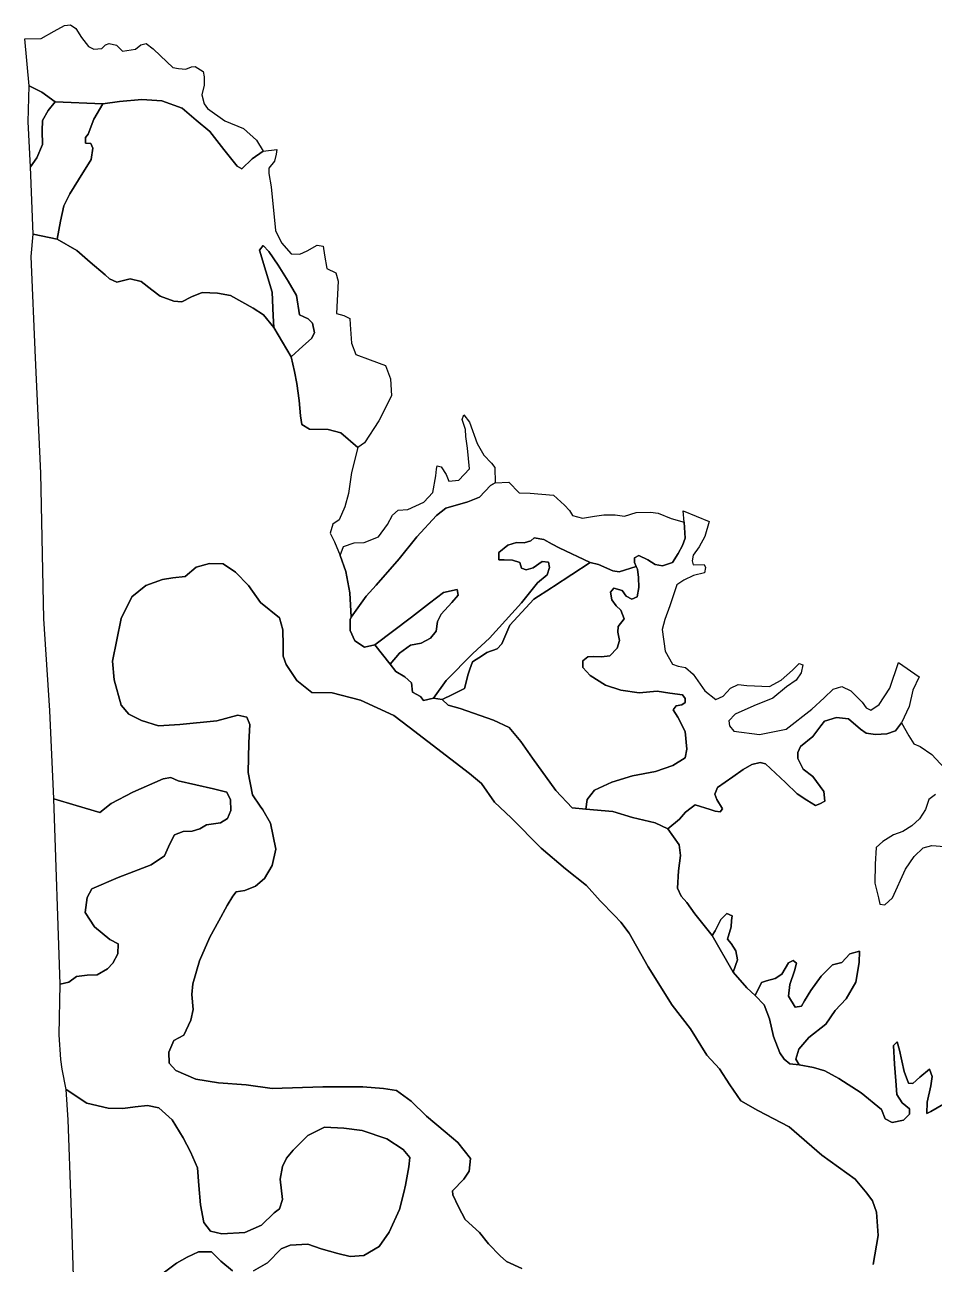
# Model space of a CAD drawing. Header units: inches. Extents: x 288635 to 1232953, y 676945 to 1655780.
# Drawn here: x 331511 to 345803, y 912889 to 932357 of the extents above; entities that cross this region are included whole.
import ezdxf

# ---------------------------------------------------------------- set-up
doc = ezdxf.new("R2010")
doc.units = ezdxf.units.IN
doc.header["$MEASUREMENT"] = 0

msp = doc.modelspace()

# ---------------------------------------------------------------- linework, layer by layer
at = {"color": 1}
for points in [[(332511.3673, 932016.4317), (332597.7275, 931975.7916), (332719.6477, 931985.9517), (332780.6078, 932041.8318), (332836.488, 932062.1518), (332953.3282, 932036.7518), (333044.7684, 931940.2316), (333253.0488, 931975.7916), (333334.329, 932041.8318), (333420.6891, 932062.1518), (333527.3693, 931980.8717), (333644.2096, 931869.1114), (333837.25, 931686.2311), (333928.6901, 931670.991), (334040.4504, 931660.831), (334131.8906, 931696.3911), (334187.7707, 931701.4711), (334314.7709, 931625.2709), (334330.0109, 931538.9108), (334330.0109, 931406.8305), (334294.4509, 931254.4302), (334330.0109, 931117.2699), (334380.8111, 931041.0698), (334653.4819, 930847.7763), (334949.7722, 930726.1091), (335152.9726, 930543.2288), (335259.6528, 930370.5084), (335081.8525, 930253.6682), (334924.3721, 930096.1879), (334848.172, 930136.828), (334639.8916, 930395.9085), (334416.3711, 930680.389), (334203.0107, 930858.1894), (333984.5703, 931046.1498), (333664.5296, 931162.99), (333349.569, 931183.3101), (332999.0483, 931152.83), (332735.0994, 931117.4816), (331988.3379, 931147.9617), (331779.8458, 931300.1503), (331581.7255, 931396.6705), (331510.6053, 932138.352), (331769.6858, 932143.432), (331972.8862, 932255.1922), (332135.4466, 932346.6324), (332226.8867, 932356.7924), (332313.2469, 932300.9123), (332404.6871, 932158.672), (332511.3673, 932016.4317)], [(331698.7774, 930269.1199), (331602.2572, 930126.8796), (331566.3514, 930831.9162), (331581.7255, 931396.6705), (331779.8458, 931300.1503), (331988.3379, 931147.9617), (331876.5777, 931010.8014), (331790.2175, 930853.3211), (331785.1375, 930690.7607), (331790.2175, 930477.4003), (331698.7774, 930269.1199)], [(332069.6181, 929273.4379), (332018.818, 928988.9573), (331642.8972, 929070.2375), (331602.2572, 930126.8796), (331698.7774, 930269.1199), (331790.2175, 930477.4003), (331785.1375, 930690.7607), (331790.2175, 930853.3211), (331876.5777, 931010.8014), (331988.3379, 931147.9617), (332735.0994, 931117.4816), (332597.9392, 930873.6411), (332506.499, 930639.9606), (332465.8589, 930584.0805), (332465.8589, 930497.7204), (332547.139, 930492.6403), (332582.6991, 930416.4402), (332552.2191, 930238.6398), (332354.0987, 929923.6792), (332216.9384, 929700.1588), (332125.4982, 929512.1984), (332069.6181, 929273.4379)], [(334848.172, 930136.828), (334924.3721, 930096.1879), (335081.8525, 930253.6682), (335259.6528, 930370.5084), (335474.255, 930397.1167), (335463.6717, 930323.0333), (335437.2133, 930217.1997), (335347.2548, 930106.0745), (335347.2548, 930021.4077), (335384.2965, 929809.7406), (335449.5605, 929127.9962), (335544.8107, 928932.2041), (335698.2694, 928757.5787), (335835.853, 928752.2871), (335946.9782, 928805.2038), (336105.7285, 928895.1624), (336200.9787, 928879.2873), (336218.9704, 928740.6454), (336257.0705, 928531.095), (336396.7707, 928461.2448), (336434.8708, 928327.8946), (336409.4708, 927819.8935), (336523.771, 927788.1435), (336619.0212, 927743.6934), (336625.3712, 927648.4432), (336644.4212, 927356.3426), (336714.2714, 927178.5423), (336936.5218, 927095.9921), (337177.8223, 927007.0919), (337260.3725, 926797.5415), (337273.0725, 926530.841), (337076.2221, 926137.1402), (336847.6217, 925787.8895), (336746.0214, 925718.0393), (336479.3209, 925946.6398), (336276.1205, 925997.4399), (335984.0199, 926003.7899), (335863.3697, 926079.9901), (335844.3196, 926213.3403), (335825.2696, 926454.6408), (335787.1695, 926721.3413), (335749.0695, 926911.8417), (335699.2854, 927143.559), (335882.1657, 927311.1993), (336014.246, 927428.0395), (336065.0461, 927519.4797), (336034.566, 927671.88), (335963.4459, 927737.9202), (335826.2856, 927798.8803), (335780.5655, 928103.6809), (335648.4853, 928332.2814), (335491.0049, 928581.2019), (335348.7647, 928794.5623), (335257.3245, 928891.0825), (335201.4444, 928814.8823), (335399.5648, 928154.481), (335416.4142, 927787.1629), (335424.9648, 927600.7599), (335262.5879, 927798.9032), (335098.5459, 927904.7368), (334923.9206, 928005.2786), (334744.0036, 928105.8205), (334537.6281, 928142.8622), (334299.5027, 928153.4456), (334130.169, 928084.6538), (333976.7104, 928005.2786), (333855.0018, 928015.862), (333638.043, 928095.2371), (333505.7511, 928195.779), (333341.7091, 928322.7793), (333167.0837, 928365.1127), (332955.4166, 928312.1959), (332844.2914, 928365.1127), (332775.4996, 928428.6128), (332537.3741, 928629.6965), (332330.9987, 928809.6136), (332018.818, 928988.9573), (332069.6181, 929273.4379), (332125.4982, 929512.1984), (332216.9384, 929700.1588), (332354.0987, 929923.6792), (332552.2191, 930238.6398), (332582.6991, 930416.4402), (332547.139, 930492.6403), (332465.8589, 930497.7204), (332465.8589, 930584.0805), (332506.499, 930639.9606), (332597.9392, 930873.6411), (332735.0994, 931117.4816), (332999.0483, 931152.83), (333349.569, 931183.3101), (333664.5296, 931162.99), (333984.5703, 931046.1498), (334203.0107, 930858.1894), (334416.3711, 930680.389), (334639.8916, 930395.9085), (334848.172, 930136.828)], [(335882.1657, 927311.1993), (335699.2854, 927143.559), (335424.9648, 927600.7599), (335416.4142, 927787.1629), (335399.5648, 928154.481), (335201.4444, 928814.8823), (335257.3245, 928891.0825), (335348.7647, 928794.5623), (335491.0049, 928581.2019), (335648.4853, 928332.2814), (335780.5655, 928103.6809), (335826.2856, 927798.8803), (335963.4459, 927737.9202), (336034.566, 927671.88), (336065.0461, 927519.4797), (336014.246, 927428.0395), (335882.1657, 927311.1993)], [(338899.2849, 925405.2477), (338902.0704, 925164.6212), (338830.9503, 925118.9011), (338658.23, 924936.0207), (338475.3496, 924864.9006), (338129.9089, 924763.3004), (337982.5886, 924651.5401), (337672.708, 924316.2595), (337393.3074, 923970.8188), (337032.6267, 923554.2579), (336874.3708, 923382.4373), (336638.5933, 923052.8792), (336618.3603, 923433.5688), (336554.8602, 923766.9444), (336464.9017, 924020.9449), (336517.8185, 924163.8202), (336687.1522, 924222.0287), (336845.9025, 924227.3203), (337068.1529, 924311.9872), (337211.0282, 924507.7792), (337290.4034, 924655.9462), (337380.3619, 924735.3214), (337528.5288, 924745.9047), (337782.5293, 924857.0299), (337925.4046, 925010.4886), (337973.0297, 925269.7808), (337983.6131, 925375.6143), (337994.1964, 925428.5311), (338052.4049, 925412.656), (338131.78, 925290.9475), (338174.1135, 925190.4056), (338332.8638, 925206.2806), (338502.1974, 925380.906), (338470.4474, 925708.99), (338443.989, 925888.907), (338437.004, 925999.6089), (338386.2039, 926157.0892), (338411.6039, 926228.2093), (338497.9641, 926116.4491), (338619.8844, 925781.1684), (338726.5646, 925598.2881), (338843.4048, 925471.2878), (338899.2849, 925405.2477)], [(340116.1929, 924651.5401), (340273.6732, 924605.82), (340466.7136, 924636.3001), (340608.9539, 924661.7002), (340786.7542, 924661.7002), (340934.0745, 924636.3001), (341116.9549, 924697.2602), (341345.5553, 924702.3402), (341467.4756, 924687.1002), (341670.676, 924600.74), (341871.5041, 924546.6839), (341891.4538, 924294.8184), (341844.8871, 924176.2848), (341781.387, 924053.5179), (341692.4868, 923909.5843), (341531.6198, 923858.7842), (341417.3196, 923879.9509), (341303.0193, 923951.9177), (341163.3191, 924019.6512), (341091.3522, 923981.5511), (341091.3522, 923909.5843), (341118.9811, 923849.3032), (340849.8754, 923761.9465), (340753.3552, 923782.2665), (340524.7547, 923878.7867), (340397.7545, 923909.2668), (339911.504, 924140.2526), (339796.8155, 924197.7823), (339665.5819, 924269.7491), (339517.4149, 924299.3825), (339462.3815, 924248.5824), (339360.7813, 924218.949), (339238.0143, 924223.1824), (339102.5474, 924180.849), (338958.6138, 924066.5487), (338962.8471, 923952.2485), (339043.2806, 923952.2485), (339174.5142, 923948.0152), (339293.0478, 923909.9151), (339318.4478, 923821.0149), (339390.4146, 923795.6149), (339500.4815, 923829.4816), (339644.4152, 923926.8485), (339744.0398, 923915.7712), (339759.2798, 923834.4911), (339718.6397, 923717.6508), (339566.2394, 923590.6506), (339317.3189, 923275.6899), (339063.3184, 923001.3694), (338814.3979, 922721.9688), (338550.2374, 922483.2084), (338135.3536, 922058.6762), (337935.5562, 921782.167), (337774.5622, 921741.9643), (337730.1121, 921805.4644), (337603.1119, 921875.3146), (337590.4118, 922021.3649), (337482.4616, 922116.6151), (337342.7613, 922199.1652), (337254.5385, 922314.4391), (337401.8588, 922487.1595), (337574.5791, 922614.1597), (337742.2195, 922644.6398), (337889.5398, 922720.8399), (337975.8999, 922832.6002), (337996.22, 922985.0005), (338052.1001, 923096.7607), (338224.8204, 923284.7211), (338321.3406, 923396.4813), (338306.1006, 923487.9215), (338092.7402, 923437.1214), (337873.2354, 923271.2046), (337586.0973, 923054.166), (337010.698, 922619.2397), (336849.7463, 922578.896), (336697.346, 922680.4962), (336626.2259, 922843.0565), (336626.2259, 923015.7769), (336638.5933, 923052.8792), (336874.3708, 923382.4373), (337032.6267, 923554.2579), (337393.3074, 923970.8188), (337672.708, 924316.2595), (337982.5886, 924651.5401), (338129.9089, 924763.3004), (338475.3496, 924864.9006), (338658.23, 924936.0207), (338830.9503, 925118.9011), (338902.0704, 925164.6212), (339115.4309, 925174.7812), (339277.9912, 925007.1408), (339455.7916, 925002.0608), (339638.6719, 924981.7408), (339821.5523, 924966.5008), (339994.2726, 924809.0204), (340070.4728, 924727.7403), (340116.1929, 924651.5401)], [(341997.2874, 923934.9843), (342014.2208, 923875.7175), (342187.7878, 923879.9509), (342208.9545, 923833.3841), (342192.0211, 923748.7173), (342022.6874, 923706.3839), (341866.0538, 923634.4171), (341760.2203, 923558.2169), (341645.92, 923228.0162), (341569.7199, 923016.3492), (341528.6565, 922859.0805), (341574.3765, 922518.7198), (341691.2168, 922315.5194), (341777.577, 922285.0394), (341894.4172, 922259.6393), (342016.3374, 922158.0391), (342199.2178, 921893.8786), (342371.9381, 921756.7183), (342488.7784, 921812.5984), (342600.5386, 921939.5987), (342722.4588, 921995.4788), (342859.6191, 921980.2387), (343215.2198, 921964.9987), (343398.1002, 922061.5189), (343575.9006, 922218.9992), (343682.5808, 922325.6794), (343738.4609, 922305.3594), (343713.0608, 922178.3591), (343631.7807, 922061.5189), (343479.3804, 921959.9187), (343266.0199, 921782.1184), (342966.2993, 921660.1981), (342676.7388, 921528.1178), (342575.1386, 921421.4376), (342583.6052, 921344.539), (342653.4554, 921261.9888), (343059.8562, 921211.1887), (343478.957, 921293.7389), (343879.0078, 921604.8895), (344071.6249, 921787.029), (344215.5585, 921922.496), (344351.0254, 921960.596), (344494.9591, 921897.0959), (344672.7594, 921719.2956), (344736.2595, 921626.162), (344808.2263, 921592.2953), (344939.4599, 921681.1955), (345104.5603, 921935.196), (345244.2606, 922341.5968), (345565.9945, 922112.9963), (345468.6277, 921905.5626), (345409.3609, 921651.5621), (345288.3412, 921392.2791), (345193.091, 921265.2788), (345060.7991, 921217.6538), (344880.882, 921207.0704), (344732.7151, 921228.2371), (344642.7566, 921291.7372), (344457.5479, 921455.7792), (344267.0475, 921476.9459), (344076.5471, 921418.7375), (344023.6303, 921344.654), (343896.6301, 921175.3203), (343700.838, 921021.8617), (343658.5046, 920926.6115), (343658.5046, 920831.3613), (343743.1714, 920667.3193), (343896.6301, 920550.9024), (344065.9637, 920312.7769), (344081.8388, 920164.61), (344007.7553, 920122.2766), (343938.9635, 920095.8182), (343801.3799, 920175.1933), (343647.9212, 920275.7352), (343468.0042, 920455.6522), (343150.5036, 920746.6945), (343065.8367, 920767.8612), (342938.8365, 920736.1111), (342801.2529, 920662.0276), (342637.2109, 920545.6107), (342399.0854, 920376.2771), (342356.752, 920270.4435), (342388.5021, 920185.7767), (342478.4606, 920042.9014), (342441.4188, 919995.2763), (342362.0437, 920005.8597), (342282.6685, 920032.318), (342044.543, 920106.4015), (341981.0429, 920058.7764), (341896.3761, 919989.9846), (341801.1259, 919878.8594), (341615.9172, 919725.4008), (341415.2029, 919820.5359), (341059.6022, 919903.0861), (340754.8016, 919998.3363), (340329.3507, 920036.4364), (340351.5758, 920186.2967), (340465.876, 920332.347), (340738.9265, 920462.5222), (341059.6022, 920557.7724), (341421.5529, 920627.6225), (341694.6035, 920719.6977), (341891.4538, 920842.888), (341916.8539, 920976.2382), (341891.4538, 921255.6388), (341772.0814, 921482.4464), (341698.8368, 921596.063), (341749.6369, 921659.5631), (341834.8113, 921676.1954), (341889.3372, 921710.9982), (341889.3372, 921777.0383), (341848.6971, 921832.9185), (341650.5767, 921858.3185), (341447.3763, 921888.7986), (341167.9757, 921863.3985), (340878.4152, 921904.0386), (340639.6547, 921985.3188), (340395.8142, 922137.7191), (340278.974, 922259.6393), (340278.974, 922366.3195), (340360.2541, 922427.2796), (340441.5343, 922432.3597), (340573.6145, 922427.2796), (340705.6948, 922442.5197), (340822.535, 922564.4399), (340858.0951, 922686.3602), (340832.6951, 922818.4404), (340837.7751, 922904.8006), (340929.2153, 923026.7208), (340879.6852, 923160.2828), (340803.485, 923232.2496), (340735.7515, 923325.3831), (340714.5848, 923443.9167), (340769.6183, 923507.4168), (340896.6185, 923473.5501), (340964.352, 923384.6499), (341049.0188, 923333.8498), (341133.6857, 923371.9499), (341163.3191, 923515.8835), (341154.8524, 923676.7505), (341137.919, 923807.9841), (341118.9811, 923849.3032), (341091.3522, 923909.5843), (341091.3522, 923981.5511), (341163.3191, 924019.6512), (341303.0193, 923951.9177), (341417.3196, 923879.9509), (341531.6198, 923858.7842), (341692.4868, 923909.5843), (341781.387, 924053.5179), (341844.8871, 924176.2848), (341891.4538, 924294.8184), (341871.5041, 924546.6839), (341857.5871, 924722.3859), (342263.9879, 924557.2856), (342196.2545, 924320.2184), (342107.3543, 924155.1181), (342014.2208, 924023.8845), (341997.2874, 923934.9843)], [(339665.5819, 924269.7491), (339796.8155, 924197.7823), (339911.504, 924140.2526), (340397.7545, 923909.2668), (339817.6712, 923534.0165), (339788.1533, 923513.026), (339513.0187, 923336.9398), (339136.1453, 922924.8836), (339005.8317, 922634.1842), (338934.7115, 922552.9041), (338772.1512, 922497.0239), (338703.3331, 922451.6666), (338548.6308, 922349.7037), (338507.1845, 922237.2066), (338477.5106, 922156.6633), (338421.6305, 921933.1428), (338233.6701, 921836.6226), (338071.1098, 921760.4225), (337935.5562, 921782.167), (338135.3536, 922058.6762), (338550.2374, 922483.2084), (338814.3979, 922721.9688), (339063.3184, 923001.3694), (339317.3189, 923275.6899), (339566.2394, 923590.6506), (339718.6397, 923717.6508), (339759.2798, 923834.4911), (339744.0398, 923915.7712), (339644.4152, 923926.8485), (339500.4815, 923829.4816), (339390.4146, 923795.6149), (339318.4478, 923821.0149), (339293.0478, 923909.9151), (339174.5142, 923948.0152), (339043.2806, 923952.2485), (338962.8471, 923952.2485), (338958.6138, 924066.5487), (339102.5474, 924180.849), (339238.0143, 924223.1824), (339360.7813, 924218.949), (339462.3815, 924248.5824), (339517.4149, 924299.3825), (339665.5819, 924269.7491)], [(340753.3552, 923782.2665), (340849.8754, 923761.9465), (341118.9811, 923849.3032), (341137.919, 923807.9841), (341154.8524, 923676.7505), (341163.3191, 923515.8835), (341133.6857, 923371.9499), (341049.0188, 923333.8498), (340964.352, 923384.6499), (340896.6185, 923473.5501), (340769.6183, 923507.4168), (340714.5848, 923443.9167), (340735.7515, 923325.3831), (340803.485, 923232.2496), (340879.6852, 923160.2828), (340929.2153, 923026.7208), (340837.7751, 922904.8006), (340832.6951, 922818.4404), (340858.0951, 922686.3602), (340822.535, 922564.4399), (340705.6948, 922442.5197), (340573.6145, 922427.2796), (340441.5343, 922432.3597), (340360.2541, 922427.2796), (340278.974, 922366.3195), (340278.974, 922259.6393), (340395.8142, 922137.7191), (340639.6547, 921985.3188), (340878.4152, 921904.0386), (341167.9757, 921863.3985), (341447.3763, 921888.7986), (341650.5767, 921858.3185), (341848.6971, 921832.9185), (341889.3372, 921777.0383), (341889.3372, 921710.9982), (341834.8113, 921676.1954), (341749.6369, 921659.5631), (341698.8368, 921596.063), (341772.0814, 921482.4464), (341891.4538, 921255.6388), (341916.8539, 920976.2382), (341891.4538, 920842.888), (341694.6035, 920719.6977), (341421.5529, 920627.6225), (341059.6022, 920557.7724), (340738.9265, 920462.5222), (340465.876, 920332.347), (340351.5758, 920186.2967), (340329.3507, 920036.4364), (340113.2739, 920058.6191), (339859.2734, 920327.8596), (339488.4327, 920835.8606), (339305.5523, 921100.0212), (339122.6719, 921318.4616), (338878.8314, 921435.3018), (338355.5904, 921618.1822), (338162.55, 921668.9823), (338071.1098, 921760.4225), (338233.6701, 921836.6226), (338421.6305, 921933.1428), (338477.5106, 922156.6633), (338507.1845, 922237.2066), (338548.6308, 922349.7037), (338703.3331, 922451.6666), (338772.1512, 922497.0239), (338934.7115, 922552.9041), (339005.8317, 922634.1842), (339136.1453, 922924.8836), (339513.0187, 923336.9398), (339788.1533, 923513.026), (339817.6712, 923534.0165), (340397.7545, 923909.2668), (340524.7547, 923878.7867), (340753.3552, 923782.2665)], [(337401.8588, 922487.1595), (337254.5385, 922314.4391), (337010.698, 922619.2397), (337586.0973, 923054.166), (337873.2354, 923271.2046), (338092.7402, 923437.1214), (338306.1006, 923487.9215), (338321.3406, 923396.4813), (338224.8204, 923284.7211), (338052.1001, 923096.7607), (337996.22, 922985.0005), (337975.8999, 922832.6002), (337889.5398, 922720.8399), (337742.2195, 922644.6398), (337574.5791, 922614.1597), (337401.8588, 922487.1595)], [(334749.4848, 920013.811), (334696.5681, 919892.1025), (334585.4429, 919823.3107), (334368.4841, 919791.5606), (334262.6505, 919728.0605), (334140.942, 919691.0187), (333998.0667, 919685.7271), (333865.7747, 919632.8103), (333791.6913, 919489.935), (333707.0244, 919304.7263), (333495.3573, 919161.851), (333225.4818, 919056.0175), (332976.773, 918960.7673), (332564.0221, 918786.1419), (332489.9387, 918648.5583), (332458.1886, 918415.7245), (332606.3556, 918188.1824), (332849.7727, 917987.0987), (332976.773, 917923.5985), (332971.4813, 917764.8482), (332892.1061, 917616.6813), (332812.731, 917526.7227), (332648.689, 917436.7642), (332489.9387, 917431.4725), (332325.8967, 917410.3058), (332204.1881, 917320.3473), (332066.6045, 917288.5973), (331966.0626, 920199.0198), (332317.5883, 920093.8186), (332691.0224, 919982.061), (332870.9394, 920124.9363), (333209.6068, 920304.8533), (333687.3789, 920510.6374), (333807.5663, 920532.3954), (333918.6915, 920479.4786), (334474.3176, 920357.7701), (334685.9847, 920304.8533), (334744.1932, 920183.1447), (334749.4848, 920013.811)], [(342711.2944, 917672.23), (342642.5026, 917476.4379), (342314.4186, 918053.2308), (342362.0437, 918127.3142), (342452.0022, 918301.9396), (342541.9607, 918397.1898), (342626.6275, 918360.148), (342616.0442, 918286.0646), (342610.7525, 918190.8144), (342552.5441, 917995.0223), (342610.7525, 917926.2305), (342684.836, 917809.8136), (342711.2944, 917672.23)], [(344417.6425, 917055.4275), (344248.3088, 916875.5105), (344100.1418, 916658.5518), (343830.2663, 916452.1763), (343676.8077, 916266.9676), (343629.1826, 916108.2173), (343682.0993, 916018.2588), (343533.9905, 916038.045), (343445.0903, 916110.0118), (343377.3568, 916211.612), (343275.7566, 916465.6126), (343216.4898, 916740.7798), (343131.823, 916965.1469), (342991.7533, 917111.3122), (343087.0035, 917312.3959), (343166.3786, 917338.8543), (343303.9622, 917375.8961), (343409.7958, 917444.6879), (343515.6293, 917624.6049), (343584.4211, 917661.6466), (343637.3379, 917619.3132), (343605.5878, 917497.6046), (343536.796, 917280.6459), (343515.6293, 917100.7288), (343616.1712, 916926.1035), (343716.713, 916941.9785), (343764.3381, 917026.6454), (343864.88, 917190.6874), (344028.922, 917412.9378), (344203.5474, 917592.8548), (344351.7143, 917629.8966), (344478.7146, 917762.1885), (344626.8815, 917804.5219), (344621.5899, 917629.8966), (344573.9648, 917317.6876), (344417.6425, 917055.4275)]]:
    msp.add_lwpolyline(points, close=True, dxfattribs=at)
for points in [[(335103.6159, 912786.2002), (335325.8664, 912913.2004), (335541.7668, 913129.1009), (335681.4671, 913186.251), (335956.6343, 913203.1843), (336168.3014, 913131.2175), (336430.7686, 913055.0174), (336625.5023, 913008.4506), (336841.4028, 913025.384), (337078.4699, 913165.0843), (337239.3369, 913393.6847), (337400.2039, 913749.2854), (337465.8447, 914017.8159), (337493.3374, 914130.2862), (337544.1375, 914418.1534), (337561.0709, 914566.3204), (337459.4707, 914693.3206), (337201.2368, 914858.421), (336811.7694, 914989.6546), (336523.9021, 915023.5213), (336223.3349, 915040.4547), (335956.6343, 914909.2211), (335728.0339, 914680.6206), (335626.4337, 914553.6204), (335558.7002, 914422.3868), (335524.8335, 914223.4197), (335558.7002, 913905.9191), (335512.1334, 913757.7521), (335427.4666, 913694.252), (335228.4995, 913503.7516), (334970.2657, 913389.4514), (334606.1983, 913364.0513), (334428.3979, 913406.3847), (334326.7977, 913541.8517), (334271.7643, 913821.2522), (334246.3642, 914126.0528), (334225.4289, 914403.2664), (334115.1306, 914655.2206), (334000.8304, 914875.3543), (333827.2634, 915154.7549), (333619.8296, 915345.2553), (333437.7959, 915383.3554), (333243.0622, 915362.1887), (333052.5618, 915332.5553), (332819.728, 915341.0219), (332485.294, 915417.2221), (332159.3267, 915633.1225), (332095.7081, 915949.9966), (332076.658, 916102.3969), (332051.258, 916489.7477), (332066.6045, 917288.5973), (332204.1881, 917320.3473), (332325.8967, 917410.3058), (332489.9387, 917431.4725), (332648.689, 917436.7642), (332812.731, 917526.7227), (332892.1061, 917616.6813), (332971.4813, 917764.8482), (332976.773, 917923.5985), (332849.7727, 917987.0987), (332606.3556, 918188.1824), (332458.1886, 918415.7245), (332489.9387, 918648.5583), (332564.0221, 918786.1419), (332976.773, 918960.7673), (333225.4818, 919056.0175), (333495.3573, 919161.851), (333707.0244, 919304.7263), (333791.6913, 919489.935), (333865.7747, 919632.8103), (333998.0667, 919685.7271), (334140.942, 919691.0187), (334262.6505, 919728.0605), (334368.4841, 919791.5606), (334585.4429, 919823.3107), (334696.5681, 919892.1025), (334749.4848, 920013.811), (334744.1932, 920183.1447), (334685.9847, 920304.8533), (334474.3176, 920357.7701), (333918.6915, 920479.4786), (333807.5663, 920532.3954), (333687.3789, 920510.6374), (333209.6068, 920304.8533), (332870.9394, 920124.9363), (332691.0224, 919982.061), (332317.5883, 920093.8186), (331966.0626, 920199.0198), (331905.1878, 921586.6464), (331812.0543, 923025.9826), (331761.2542, 925311.9872), (331676.5874, 927123.8575), (331608.8539, 928715.594), (331642.8972, 929070.2375), (332018.818, 928988.9573), (332330.9987, 928809.6136), (332537.3741, 928629.6965), (332775.4996, 928428.6128), (332844.2914, 928365.1127), (332955.4166, 928312.1959), (333167.0837, 928365.1127), (333341.7091, 928322.7793), (333505.7511, 928195.779), (333638.043, 928095.2371), (333855.0018, 928015.862), (333976.7104, 928005.2786), (334130.169, 928084.6538), (334299.5027, 928153.4456), (334537.6281, 928142.8622), (334744.0036, 928105.8205), (334923.9206, 928005.2786), (335098.5459, 927904.7368), (335262.5879, 927798.9032), (335424.9648, 927600.7599), (335699.2854, 927143.559), (335749.0695, 926911.8417), (335787.1695, 926721.3413), (335825.2696, 926454.6408), (335844.3196, 926213.3403), (335863.3697, 926079.9901), (335984.0199, 926003.7899), (336276.1205, 925997.4399), (336479.3209, 925946.6398), (336746.0214, 925718.0393), (336644.8373, 925323.8405), (336599.1172, 924993.6399), (336543.2371, 924785.3595), (336451.7969, 924582.1591), (336350.1967, 924511.0389), (336309.5566, 924373.8786), (336380.6768, 924236.7184), (336464.9017, 924020.9449), (336554.8602, 923766.9444), (336618.3603, 923433.5688), (336638.5933, 923052.8792), (336626.2259, 923015.7769), (336626.2259, 922843.0565), (336697.346, 922680.4962), (336849.7463, 922578.896), (337010.698, 922619.2397), (337254.5385, 922314.4391), (337342.7613, 922199.1652), (337482.4616, 922116.6151), (337590.4118, 922021.3649), (337603.1119, 921875.3146), (337730.1121, 921805.4644), (337774.5622, 921741.9643), (337935.5562, 921782.167), (338071.1098, 921760.4225), (338162.55, 921668.9823), (338355.5904, 921618.1822), (338878.8314, 921435.3018), (339122.6719, 921318.4616), (339305.5523, 921100.0212), (339488.4327, 920835.8606), (339859.2734, 920327.8596), (340113.2739, 920058.6191), (340329.3507, 920036.4364), (340754.8016, 919998.3363), (341059.6022, 919903.0861), (341415.2029, 919820.5359), (341615.9172, 919725.4008), (341795.8342, 919476.6919), (341817.0009, 919307.3583), (341785.2508, 919069.2328), (341769.3758, 918794.0656), (341827.5843, 918672.357), (341917.5428, 918571.8151), (342039.2514, 918391.8981), (342314.4186, 918053.2308), (342642.5026, 917476.4379), (342859.4613, 917227.7291), (342991.7533, 917111.3122), (343131.823, 916965.1469), (343216.4898, 916740.7798), (343275.7566, 916465.6126), (343377.3568, 916211.612), (343445.0903, 916110.0118), (343533.9905, 916038.045), (343682.0993, 916018.2588), (343904.3498, 915981.2171), (344084.2668, 915928.3003), (344306.5172, 915806.5917), (344655.7679, 915579.0496), (344973.2686, 915319.7574), (345031.477, 915171.5904), (345142.6023, 915113.382), (345322.5193, 915150.4237), (345412.4778, 915245.6739), (345412.4778, 915330.3408), (345301.3526, 915425.591), (345216.6857, 915552.5912), (345200.8107, 915769.55), (345179.644, 916028.8422), (345163.769, 916325.1761), (345221.9774, 916383.3845), (345259.0191, 916251.0926), (345333.1026, 915917.7169), (345396.6028, 915732.5082), (345465.3946, 915727.2166), (345576.5198, 915827.7584), (345729.9784, 915954.7587), (345772.3118, 915838.3418), (345751.1451, 915690.1748), (345692.9367, 915436.1743), (345687.645, 915256.2573), (345751.1451, 915288.0073), (346047.4791, 915462.6327)], [(339320.319, 912820.1408), (339081.5585, 912931.901), (338979.9583, 913018.2612), (338797.0779, 913211.3015), (338654.8377, 913389.1019), (338431.3172, 913592.3023), (338324.637, 913790.4227), (338238.2768, 913978.3831), (338233.1968, 914039.3432), (338410.9972, 914227.3036), (338492.2773, 914349.2238), (338517.6774, 914547.3442), (338314.477, 914801.3447), (338115.5429, 914967.4649), (337821.716, 915212.8255), (337582.9555, 915451.586), (337354.3551, 915619.2264), (337146.0746, 915649.7064), (336820.954, 915675.1065), (336196.1127, 915675.1065), (335398.5511, 915649.7064), (334992.1503, 915705.5865), (334555.2695, 915736.0666), (334199.6687, 915797.0267), (333884.7081, 915934.187), (333778.0279, 916045.9472), (333772.9479, 916218.6676), (333854.2281, 916401.5479), (334011.7084, 916487.9081), (334118.3886, 916721.5886), (334159.0287, 916889.2289), (334133.6286, 917122.9094), (334153.9487, 917290.5497), (334255.5489, 917656.3104), (334418.1092, 918027.1512), (334560.3495, 918281.6597), (334692.4297, 918525.5002), (334778.7899, 918667.7405), (334834.67, 918738.8606), (334966.7503, 918759.1806), (335134.3906, 918825.2208), (335276.6309, 918947.141), (335398.5511, 919150.3414), (335454.4313, 919409.4219), (335373.1511, 919815.8227), (335251.2308, 920024.1032), (335210.5611, 920083.8368), (335088.6705, 920262.8636), (335022.6304, 920613.3843), (335032.7904, 921080.7453), (335048.0304, 921365.2258), (335002.3104, 921482.0661), (334860.0701, 921512.5461), (334529.8694, 921426.186), (333945.6682, 921365.2258), (333610.3876, 921344.9058), (333346.227, 921431.266), (333148.1066, 921527.7862), (333026.1864, 921670.0265), (332914.4262, 922066.2673), (332889.0261, 922360.9078), (333026.1864, 923031.4692), (333193.8267, 923371.8299), (333412.2672, 923549.6302), (333676.4277, 923646.1504), (333838.988, 923671.5505), (334032.0284, 923691.8705), (334204.7488, 923839.1908), (334413.0292, 923895.0709), (334626.3896, 923889.9909), (334824.51, 923757.9106), (335027.7104, 923549.6302), (335215.6708, 923280.3897), (335515.3914, 923041.6292), (335566.1915, 922853.6688), (335571.2715, 922604.7483), (335571.2715, 922442.188), (335616.9916, 922310.1077), (335784.6319, 922056.1072), (336023.3924, 921868.1469), (336343.433, 921863.0668), (336785.3939, 921746.2266), (336785.3939, 921746.2266), (337308.635, 921507.4661), (337551.7497, 921325.698), (337551.7531, 921325.6955), (338501.2515, 920597.3852), (338690.3977, 920440.664), (338893.5981, 920146.0234), (339152.6787, 919902.1829), (339625.1196, 919424.662), (340011.2004, 919099.5413), (340336.321, 918835.3808), (340554.7615, 918596.1123), (340779.2033, 918364.6567), (340879.8821, 918260.8316), (341006.8824, 918088.1113), (341306.603, 917559.7902), (341687.6037, 916960.349), (341972.0843, 916584.4283), (342231.1648, 916172.9475), (342429.2852, 915959.587), (342591.8455, 915705.5865), (342764.5659, 915456.666), (343033.8064, 915304.2657), (343521.4874, 915045.1852), (344039.6484, 914603.2243), (344562.8895, 914222.2236), (344745.7698, 914003.7831), (344832.13, 913881.8629), (344894.405, 913708.2697), (344924.8851, 913337.4289), (344843.6049, 912885.308)], [(344843.6049, 912885.308), (344924.8851, 913337.4289), (344894.405, 913708.2697), (344832.13, 913881.8629), (344745.7698, 914003.7831), (344562.8895, 914222.2236), (344039.6484, 914603.2243), (343521.4874, 915045.1852), (343033.8064, 915304.2657), (342764.5659, 915456.666), (342591.8455, 915705.5865), (342429.2852, 915959.587), (342231.1648, 916172.9475), (341972.0843, 916584.4283), (341687.6037, 916960.349), (341306.603, 917559.7902), (341006.8824, 918088.1113), (340879.8821, 918260.8316), (340779.2033, 918364.6567), (340554.7615, 918596.1123), (340336.321, 918835.3808), (340011.2004, 919099.5413), (339625.1196, 919424.662), (339152.6787, 919902.1829), (338893.5981, 920146.0234), (338690.3977, 920440.664), (338501.2515, 920597.3852), (337551.7531, 921325.6955), (337551.7497, 921325.698), (337308.635, 921507.4661), (336785.3939, 921746.2266), (336343.433, 921863.0668), (336023.3924, 921868.1469), (335784.6319, 922056.1072), (335616.9916, 922310.1077), (335571.2715, 922442.188), (335571.2715, 922604.7483), (335566.1915, 922853.6688), (335515.3914, 923041.6292), (335215.6708, 923280.3897), (335027.7104, 923549.6302), (334824.51, 923757.9106), (334626.3896, 923889.9909), (334413.0292, 923895.0709), (334204.7488, 923839.1908), (334032.0284, 923691.8705), (333838.988, 923671.5505), (333676.4277, 923646.1504), (333412.2672, 923549.6302), (333193.8267, 923371.8299), (333026.1864, 923031.4692), (332889.0261, 922360.9078), (332914.4262, 922066.2673), (333026.1864, 921670.0265), (333148.1066, 921527.7862), (333346.227, 921431.266), (333610.3876, 921344.9058), (333945.6682, 921365.2258), (334529.8694, 921426.186), (334860.0701, 921512.5461), (335002.3104, 921482.0661), (335048.0304, 921365.2258), (335032.7904, 921080.7453), (335022.6304, 920613.3843), (335088.6705, 920262.8636), (335210.5611, 920083.8368), (335251.2308, 920024.1032), (335373.1511, 919815.8227), (335454.4313, 919409.4219), (335398.5511, 919150.3414), (335276.6309, 918947.141), (335134.3906, 918825.2208), (334966.7503, 918759.1806), (334834.67, 918738.8606), (334778.7899, 918667.7405), (334692.4297, 918525.5002), (334560.3495, 918281.6597), (334418.1092, 918027.1512), (334255.5489, 917656.3104), (334153.9487, 917290.5497), (334133.6286, 917122.9094), (334159.0287, 916889.2289), (334118.3886, 916721.5886), (334011.7084, 916487.9081), (333854.2281, 916401.5479), (333772.9479, 916218.6676), (333778.0279, 916045.9472), (333884.7081, 915934.187), (334199.6687, 915797.0267), (334555.2695, 915736.0666), (334992.1503, 915705.5865), (335398.5511, 915649.7064), (336196.1127, 915675.1065), (336820.954, 915675.1065), (337146.0746, 915649.7064), (337354.3551, 915619.2264), (337582.9555, 915451.586), (337821.716, 915212.8255), (338115.5429, 914967.4649), (338314.477, 914801.3447), (338517.6774, 914547.3442), (338492.2773, 914349.2238), (338410.9972, 914227.3036), (338233.1968, 914039.3432), (338238.2768, 913978.3831), (338324.637, 913790.4227), (338431.3172, 913592.3023), (338654.8377, 913389.1019), (338797.0779, 913211.3015), (338979.9583, 913018.2612), (339081.5585, 912931.901), (339320.319, 912820.1408)], [(346047.4791, 915462.6327), (345751.1451, 915288.0073), (345687.645, 915256.2573), (345692.9367, 915436.1743), (345751.1451, 915690.1748), (345772.3118, 915838.3418), (345729.9784, 915954.7587), (345576.5198, 915827.7584), (345465.3946, 915727.2166), (345396.6028, 915732.5082), (345333.1026, 915917.7169), (345259.0191, 916251.0926), (345221.9774, 916383.3845), (345163.769, 916325.1761), (345179.644, 916028.8422), (345200.8107, 915769.55), (345216.6857, 915552.5912), (345301.3526, 915425.591), (345412.4778, 915330.3408), (345412.4778, 915245.6739), (345322.5193, 915150.4237), (345142.6023, 915113.382), (345031.477, 915171.5904), (344973.2686, 915319.7574), (344655.7679, 915579.0496), (344306.5172, 915806.5917), (344084.2668, 915928.3003), (343904.3498, 915981.2171), (343682.0993, 916018.2588), (343629.1826, 916108.2173), (343676.8077, 916266.9676), (343830.2663, 916452.1763), (344100.1418, 916658.5518), (344248.3088, 916875.5105), (344417.6425, 917055.4275), (344573.9648, 917317.6876), (344621.5899, 917629.8966), (344626.8815, 917804.5219), (344478.7146, 917762.1885), (344351.7143, 917629.8966), (344203.5474, 917592.8548), (344028.922, 917412.9378), (343864.88, 917190.6874), (343764.3381, 917026.6454), (343716.713, 916941.9785), (343616.1712, 916926.1035), (343515.6293, 917100.7288), (343536.796, 917280.6459), (343605.5878, 917497.6046), (343637.3379, 917619.3132), (343584.4211, 917661.6466), (343515.6293, 917624.6049), (343409.7958, 917444.6879), (343303.9622, 917375.8961), (343166.3786, 917338.8543), (343087.0035, 917312.3959), (342991.7533, 917111.3122), (342859.4613, 917227.7291), (342642.5026, 917476.4379), (342711.2944, 917672.23), (342684.836, 917809.8136), (342610.7525, 917926.2305), (342552.5441, 917995.0223), (342610.7525, 918190.8144), (342616.0442, 918286.0646), (342626.6275, 918360.148), (342541.9607, 918397.1898), (342452.0022, 918301.9396), (342362.0437, 918127.3142), (342314.4186, 918053.2308), (342039.2514, 918391.8981), (341917.5428, 918571.8151), (341827.5843, 918672.357), (341769.3758, 918794.0656), (341785.2508, 919069.2328), (341817.0009, 919307.3583), (341795.8342, 919476.6919), (341615.9172, 919725.4008), (341801.1259, 919878.8594), (341896.3761, 919989.9846), (341981.0429, 920058.7764), (342044.543, 920106.4015), (342282.6685, 920032.318), (342362.0437, 920005.8597), (342441.4188, 919995.2763), (342478.4606, 920042.9014), (342388.5021, 920185.7767), (342356.752, 920270.4435), (342399.0854, 920376.2771), (342637.2109, 920545.6107), (342801.2529, 920662.0276), (342938.8365, 920736.1111), (343065.8367, 920767.8612), (343150.5036, 920746.6945), (343468.0042, 920455.6522), (343647.9212, 920275.7352), (343801.3799, 920175.1933), (343938.9635, 920095.8182), (344007.7553, 920122.2766), (344081.8388, 920164.61), (344065.9637, 920312.7769), (343896.6301, 920550.9024), (343743.1714, 920667.3193), (343658.5046, 920831.3613), (343658.5046, 920926.6115), (343700.838, 921021.8617), (343896.6301, 921175.3203), (344023.6303, 921344.654), (344076.5471, 921418.7375), (344267.0475, 921476.9459), (344457.5479, 921455.7792), (344642.7566, 921291.7372), (344732.7151, 921228.2371), (344880.882, 921207.0704), (345060.7991, 921217.6538), (345193.091, 921265.2788), (345288.3412, 921392.2791), (345404.7581, 921185.9037), (345484.1332, 921064.1951), (345584.6751, 921021.8617), (345764.5921, 920894.8614), (345965.6759, 920677.9027)], [(345822.8006, 920265.1518), (345716.967, 920185.7767), (345664.0503, 920032.318), (345574.0918, 919884.1511), (345452.3832, 919773.0259), (345309.5079, 919683.0673), (345161.3409, 919635.4423), (344997.2989, 919529.6087), (344891.4654, 919434.3585), (344875.5904, 919175.0663), (344870.2987, 918873.4407), (344928.5071, 918645.8986), (344949.6738, 918545.3567), (345029.049, 918534.7734), (345145.4659, 918645.8986), (345351.8413, 919095.6912), (345489.4249, 919291.4832), (345632.3002, 919429.0668), (345764.5921, 919466.1086), (345965.6759, 919450.2335)], [(332278.0837, 912699.1952), (332239.7602, 913859.3523), (332192.8425, 915154.282), (332159.3267, 915633.1225), (332485.294, 915417.2221), (332819.728, 915341.0219), (332819.728, 915341.0219), (333052.5618, 915332.5553), (333243.0622, 915362.1887), (333437.7959, 915383.3554), (333619.8296, 915345.2553), (333827.2634, 915154.7549), (334000.8304, 914875.3543), (334115.1306, 914655.2206), (334225.4289, 914403.2664), (334246.3642, 914126.0528), (334271.7643, 913821.2522), (334326.7977, 913541.8517), (334428.3979, 913406.3847), (334606.1983, 913364.0513), (334970.2657, 913389.4514), (335228.4995, 913503.7516), (335427.4666, 913694.252), (335512.1334, 913757.7521), (335558.7002, 913905.9191), (335524.8335, 914223.4197), (335558.7002, 914422.3868), (335626.4337, 914553.6204), (335728.0339, 914680.6206), (335956.6343, 914909.2211), (336223.3349, 915040.4547), (336523.9021, 915023.5213), (336811.7694, 914989.6546), (337201.2368, 914858.421), (337459.4707, 914693.3206), (337561.0709, 914566.3204), (337544.1375, 914418.1534), (337493.3374, 914130.2862), (337465.8447, 914017.8159), (337400.2039, 913749.2854), (337239.3369, 913393.6847), (337078.4699, 913165.0843), (336841.4028, 913025.384), (336625.5023, 913008.4506), (336430.7686, 913055.0174), (336168.3014, 913131.2175), (335956.6343, 913203.1843), (335681.4671, 913186.251), (335541.7668, 913129.1009), (335325.8664, 912913.2004), (335103.6159, 912786.2002)], [(334773.4153, 912786.2002), (334589.2649, 912938.6005), (334443.2146, 913084.6508), (334240.0142, 913084.6508), (334062.2139, 913002.1006), (333897.1135, 912906.8504), (333579.6129, 912671.8999)], [(333579.6129, 912671.8999), (333897.1135, 912906.8504), (334062.2139, 913002.1006), (334240.0142, 913084.6508), (334443.2146, 913084.6508), (334589.2649, 912938.6005), (334773.4153, 912786.2002)]]:
    msp.add_lwpolyline(points, dxfattribs=at)

doc.saveas('drawing.dxf')
